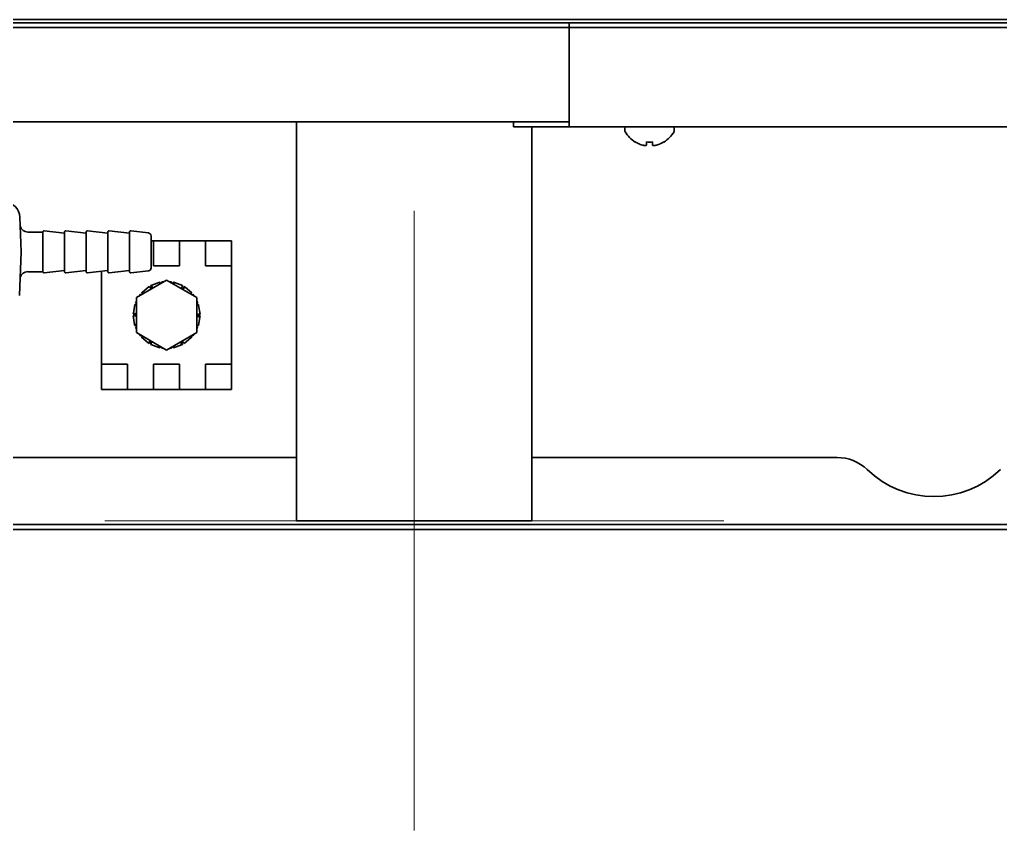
# Model space of a CAD drawing. Extents: x 6569 to 10251, y -294 to 3435.
# Drawn here: x 8734.3 to 8892.7, y 2454.7 to 2585.6 of the extents above; entities that cross this region are included whole.
import ezdxf

# ---------------------------------------------------------------- set-up
doc = ezdxf.new("R2010")
doc.units = 0
doc.header["$LTSCALE"] = 5
doc.layers.get('0').update_dxf_attribs({"linetype": 'CONTINUOUS', "lineweight": 0})
doc.layers.add('1', color=7, linetype='CONTINUOUS', true_color=0xffffff)

msp = doc.modelspace()

# ---------------------------------------------------------------- linework, layer by layer
at = {"color": 6}
for p, q in [((8798.06, 2554.73), (8798.06, 2454.73)), ((8748.06, 2504.73), (8848.06, 2504.73))]:
    msp.add_line(p, q, dxfattribs=at)
at = {"layer": '1', "color": 7, "linetype": 'Continuous', "lineweight": 35}
for p, q in [((9068.56, 2585.63), (8537.56, 2585.63)), ((8558.86, 2585.13), (8821.06, 2585.13)), ((8823.06, 2585.13), (8821.06, 2585.13)), ((8823.06, 2585.13), (8825.06, 2585.13)), ((8823.06, 2584.33), (8823.06, 2585.13)), ((8825.06, 2585.13), (9047.26, 2585.13)), ((8558.86, 2584.33), (8821.06, 2584.33)), ((8823.06, 2584.33), (8821.06, 2584.33)), ((8823.06, 2584.33), (8825.06, 2584.33)), ((8823.06, 2584.33), (8823.06, 2583.33)), ((8825.06, 2584.33), (9047.26, 2584.33)), ((8823.06, 2570.13), (8823.06, 2583.33)), ((8823.06, 2570.13), (8823.06, 2568.33)), ((8557.86, 2569.13), (8823.06, 2569.13)), ((8779.06, 2569.13), (8779.06, 2504.73)), ((8814.06, 2569.13), (8814.06, 2568.33)), ((8816.06, 2568.33), (8814.06, 2568.33)), ((8816.06, 2568.33), (8822.56, 2568.33)), ((8817.06, 2504.73), (8817.06, 2568.33)), ((8823.06, 2568.33), (8822.56, 2568.33)), ((8823.06, 2568.33), (9048.26, 2568.33)), ((8832.06, 2567.93), (8832.06, 2567.73)), ((8840.06, 2567.73), (8840.06, 2567.93)), ((8833.76, 2565.85), (8833.76, 2565.88)), ((8838.36, 2565.88), (8838.36, 2565.85)), ((8734.37, 2553.71), (8734.56, 2548.13)), ((8738.06, 2551.33), (8735.63, 2551.33)), ((8738.06, 2544.93), (8738.06, 2551.33)), ((8741.56, 2551.13), (8738.29, 2551.52)), ((8741.56, 2544.93), (8741.56, 2551.33)), ((8745.06, 2551.13), (8741.79, 2551.52)), ((8745.06, 2544.93), (8745.06, 2551.33)), ((8748.56, 2551.13), (8745.29, 2551.52)), ((8748.56, 2544.93), (8748.56, 2551.33)), ((8752.06, 2551.13), (8748.79, 2551.52)), ((8752.06, 2544.93), (8752.06, 2551.33)), ((8755.12, 2551.18), (8752.29, 2551.52)), ((8755.56, 2550.68), (8755.56, 2545.57)), ((8755.56, 2549.93), (8755.96, 2549.93)), ((8755.96, 2549.93), (8760.16, 2549.93)), ((8755.96, 2549.93), (8755.96, 2547.59)), ((8760.16, 2547.59), (8760.16, 2549.93)), ((8760.16, 2549.93), (8764.36, 2549.93)), ((8764.36, 2549.93), (8768.56, 2549.93)), ((8764.36, 2549.93), (8764.36, 2547.59)), ((8768.56, 2549.93), (8768.56, 2545.87)), ((8734.56, 2548.13), (8734.32, 2541.09)), ((8755.96, 2545.87), (8755.96, 2547.59)), ((8760.16, 2547.59), (8760.16, 2545.87)), ((8764.36, 2545.87), (8764.36, 2547.59)), ((8760.16, 2545.87), (8755.96, 2545.87)), ((8768.56, 2545.87), (8764.36, 2545.87)), ((8768.56, 2545.87), (8768.56, 2544.43)), ((8735.63, 2544.93), (8738.06, 2544.93)), ((8738.29, 2544.73), (8741.56, 2545.13)), ((8741.79, 2544.73), (8745.06, 2545.13)), ((8745.29, 2544.73), (8748.56, 2545.13)), ((8747.56, 2544.43), (8747.56, 2545)), ((8747.56, 2531.43), (8747.56, 2544.43)), ((8748.79, 2544.73), (8752.06, 2545.13)), ((8752.29, 2544.73), (8755.12, 2545.07)), ((8768.56, 2544.43), (8768.56, 2531.43)), ((8758.06, 2543.58), (8753.17, 2540.75)), ((8754.15, 2541.63), (8755.23, 2542.53)), ((8755.65, 2542.74), (8755.49, 2542.68)), ((8755.65, 2542.74), (8756.98, 2543.22)), ((8757.45, 2543.28), (8757.27, 2543.28)), ((8757.44, 2543.22), (8757.45, 2543.28)), ((8757.45, 2543.28), (8757.54, 2543.28)), ((8762.96, 2540.75), (8758.06, 2543.58)), ((8758.58, 2543.28), (8758.85, 2543.28)), ((8759.31, 2543.17), (8759.15, 2543.22)), ((8759.31, 2543.17), (8760.64, 2542.68)), ((8761.03, 2542.42), (8760.9, 2542.53)), ((8761.03, 2542.42), (8762.11, 2541.52)), ((8753.69, 2541.05), (8753.83, 2541.29)), ((8754.15, 2541.63), (8754.02, 2541.52)), ((8762.39, 2541.14), (8762.3, 2541.29)), ((8762.34, 2541.11), (8762.39, 2541.14)), ((8762.39, 2541.14), (8762.44, 2541.05)), ((8752.69, 2538.25), (8752.93, 2539.63)), ((8753.12, 2540.06), (8753.04, 2539.92)), ((8753.12, 2540.06), (8753.17, 2540.15)), ((8753.17, 2540.03), (8753.12, 2540.06)), ((8753.17, 2540.75), (8753.17, 2535.1)), ((8762.96, 2535.1), (8762.96, 2540.75)), ((8762.96, 2540.15), (8763.09, 2539.92)), ((8763.23, 2539.46), (8763.2, 2539.63)), ((8763.23, 2539.46), (8763.47, 2538.08)), ((8752.69, 2538.25), (8752.66, 2538.08)), ((8752.9, 2536.39), (8752.66, 2537.78)), ((8763.44, 2537.61), (8763.2, 2536.22)), ((8763.44, 2537.61), (8763.47, 2537.78)), ((8752.9, 2536.39), (8752.93, 2536.22)), ((8753.17, 2535.7), (8753.04, 2535.94)), ((8753.17, 2535.1), (8758.06, 2532.28)), ((8753.74, 2534.71), (8753.69, 2534.8)), ((8753.79, 2534.74), (8753.74, 2534.71)), ((8753.74, 2534.71), (8753.83, 2534.57)), ((8758.06, 2532.28), (8762.96, 2535.1)), ((8762.44, 2534.8), (8762.3, 2534.57)), ((8762.96, 2535.82), (8763.01, 2535.79)), ((8763.01, 2535.79), (8762.96, 2535.7)), ((8763.01, 2535.79), (8763.09, 2535.94)), ((8755.1, 2533.43), (8754.02, 2534.34)), ((8755.1, 2533.43), (8755.23, 2533.32)), ((8756.82, 2532.69), (8755.49, 2533.17)), ((8760.48, 2533.11), (8759.15, 2532.63)), ((8760.48, 2533.11), (8760.64, 2533.17)), ((8761.98, 2534.23), (8760.9, 2533.32)), ((8761.98, 2534.23), (8762.11, 2534.34)), ((8747.56, 2529.98), (8747.56, 2531.43)), ((8756.82, 2532.69), (8756.98, 2532.63)), ((8757.54, 2532.58), (8757.27, 2532.58)), ((8758.68, 2532.58), (8758.58, 2532.58)), ((8758.68, 2532.63), (8758.68, 2532.58)), ((8758.68, 2532.58), (8758.85, 2532.58)), ((8768.56, 2531.43), (8768.56, 2529.98)), ((8747.56, 2525.93), (8747.56, 2529.98)), ((8747.56, 2529.98), (8751.76, 2529.98)), ((8751.76, 2529.98), (8751.76, 2528.26)), ((8755.96, 2529.98), (8760.16, 2529.98)), ((8755.96, 2528.26), (8755.96, 2529.98)), ((8760.16, 2529.98), (8760.16, 2528.26)), ((8764.36, 2528.26), (8764.36, 2529.98)), ((8764.36, 2529.98), (8768.56, 2529.98)), ((8768.56, 2529.98), (8768.56, 2525.93)), ((8751.76, 2525.93), (8751.76, 2528.26)), ((8755.96, 2528.26), (8755.96, 2525.93)), ((8760.16, 2525.93), (8760.16, 2528.26)), ((8764.36, 2528.26), (8764.36, 2525.93)), ((8751.76, 2525.93), (8747.56, 2525.93)), ((8751.76, 2525.93), (8755.96, 2525.93)), ((8760.16, 2525.93), (8755.96, 2525.93)), ((8760.16, 2525.93), (8764.36, 2525.93)), ((8768.56, 2525.93), (8764.36, 2525.93)), ((8607.76, 2514.93), (8779.06, 2514.93)), ((8817.06, 2514.93), (8866.35, 2514.93)), ((8779.06, 2504.73), (8798.06, 2504.73)), ((8798.06, 2504.73), (8817.06, 2504.73)), ((8606.76, 2504.13), (9048.16, 2504.13)), ((8952.28, 2503.33), (8720.14, 2503.33))]:
    msp.add_line(p, q, dxfattribs=at)
for centre, radius, start, end in [((8832.46, 2567.93), 0.4, 90, 180), ((8832.46, 2567.73), 0.4, 180, 210.3012), ((8839.66, 2567.93), 0.4, 0, 90), ((8839.66, 2567.73), 0.4, 329.6988, 0), ((8836.26, 2569.95), 4.8, 210.3012, 238.6273), ((8835.87, 2569.95), 4.8, 301.3727, 329.6988), ((8731.87, 2553.63), 2.5, 2, 90), ((8738.26, 2551.33), 0.2, 83.0635, 180), ((8741.76, 2551.33), 0.2, 83.0635, 180), ((8745.26, 2551.33), 0.2, 83.0635, 180), ((8748.76, 2551.33), 0.2, 83.0635, 180), ((8752.26, 2551.33), 0.2, 83.0635, 180), ((8755.06, 2550.68), 0.5, 0, 83.0635), ((8755.06, 2545.57), 0.5, 276.9365, 0), ((8738.26, 2544.93), 0.2, 180, 276.9365), ((8741.76, 2544.93), 0.2, 180, 276.9365), ((8745.26, 2544.93), 0.2, 180, 276.9365), ((8748.76, 2544.93), 0.2, 180, 276.9365), ((8752.26, 2544.93), 0.2, 180, 276.9365), ((8866.35, 2507.93), 7, 46.0545, 90), ((8881.96, 2524.13), 15.5, 226.0545, 313.9455)]:
    msp.add_arc(centre, radius, start, end, dxfattribs=at)
for centre, major_axis, start_param, end_param in [((8735.63, 2552.58), (-1.25, -0.06), 0.201952, 1.53284), ((8735.63, 2543.68), (1.25, -0.08), 1.63369, 2.945746)]:
    msp.add_ellipse(centre, major_axis=major_axis, ratio=1, start_param=start_param, end_param=end_param, dxfattribs=at)
for points, knots in [([(8833.76, 2565.88), (8833.97, 2565.76), (8834.18, 2565.65), (8834.5, 2565.51), (8834.61, 2565.47), (8834.84, 2565.39), (8834.95, 2565.36), (8835.06, 2565.33)], [0, 0, 0, 0, 0.5, 0.5, 0.75, 0.75, 1, 1, 1, 1]), ([(8836.56, 2565.88), (8836.56, 2565.76), (8836.56, 2565.65), (8836.56, 2565.51), (8836.56, 2565.47), (8836.56, 2565.39), (8836.56, 2565.36), (8836.56, 2565.33)], [0, 0, 0, 0, 0.5, 0.5, 0.75, 0.75, 1, 1, 1, 1]), ([(8755.23, 2542.53), (8755.24, 2542.52), (8755.25, 2542.5), (8755.28, 2542.47), (8755.3, 2542.44), (8755.32, 2542.41), (8755.36, 2542.37), (8755.41, 2542.3), (8755.46, 2542.23), (8755.5, 2542.17), (8755.53, 2542.14), (8755.54, 2542.12), (8755.54, 2542.12)], [0, 0, 0, 0, 0.166251, 0.249377, 0.332502, 0.415628, 0.498754, 0.665005, 0.831256, 0.914382, 0.997507, 1, 1, 1, 1]), ([(8755.7, 2542.21), (8755.69, 2542.22), (8755.69, 2542.22), (8755.67, 2542.26), (8755.66, 2542.29), (8755.63, 2542.35), (8755.62, 2542.38), (8755.59, 2542.44), (8755.58, 2542.47), (8755.56, 2542.51), (8755.56, 2542.53), (8755.54, 2542.56), (8755.54, 2542.57), (8755.53, 2542.6), (8755.52, 2542.62), (8755.51, 2542.64), (8755.51, 2542.65), (8755.5, 2542.67), (8755.5, 2542.67), (8755.49, 2542.68)], [0, 0, 0, 0, 0.044546, 0.044546, 0.235637, 0.235637, 0.426728, 0.426728, 0.617818, 0.617818, 0.713364, 0.713364, 0.808909, 0.808909, 0.904455, 0.904455, 0.952227, 0.952227, 1, 1, 1, 1]), ([(8755.75, 2542.24), (8755.75, 2542.27), (8755.74, 2542.33), (8755.73, 2542.4), (8755.72, 2542.46), (8755.71, 2542.53), (8755.69, 2542.62), (8755.67, 2542.69), (8755.65, 2542.74)], [0, 0, 0, 0, 0.23829, 0.365242, 0.492194, 0.619145, 0.746097, 1, 1, 1, 1]), ([(8756.98, 2543.22), (8756.98, 2543.21), (8756.99, 2543.19), (8757, 2543.15), (8757.01, 2543.12), (8757.02, 2543.08), (8757.04, 2543.04), (8757.05, 2543.01), (8757.05, 2542.99)], [0, 0, 0, 0, 0.283161, 0.424742, 0.566323, 0.707903, 0.849484, 1, 1, 1, 1]), ([(8757.28, 2543.12), (8757.28, 2543.14), (8757.28, 2543.16), (8757.28, 2543.19), (8757.28, 2543.21), (8757.28, 2543.23), (8757.28, 2543.24), (8757.27, 2543.26), (8757.27, 2543.27), (8757.27, 2543.28)], [0, 0, 0, 0, 0.33218, 0.33218, 0.66609, 0.66609, 0.833045, 0.833045, 1, 1, 1, 1]), ([(8758.85, 2543.28), (8758.85, 2543.26), (8758.85, 2543.24), (8758.85, 2543.2), (8758.85, 2543.16), (8758.85, 2543.14), (8758.85, 2543.12), (8758.85, 2543.12)], [0, 0, 0, 0, 0.39973, 0.599594, 0.799459, 0.999324, 1, 1, 1, 1]), ([(8759.08, 2542.99), (8759.09, 2543.04), (8759.11, 2543.11), (8759.14, 2543.18), (8759.15, 2543.21), (8759.15, 2543.22)], [0, 0, 0, 0, 0.432608, 0.716304, 1, 1, 1, 1]), ([(8759.19, 2542.92), (8759.2, 2542.93), (8759.22, 2542.97), (8759.26, 2543.04), (8759.29, 2543.11), (8759.31, 2543.17)], [0, 0, 0, 0, 0.197197, 0.464798, 1, 1, 1, 1]), ([(8760.64, 2542.68), (8760.63, 2542.67), (8760.62, 2542.65), (8760.61, 2542.61), (8760.59, 2542.58), (8760.58, 2542.54), (8760.56, 2542.49), (8760.53, 2542.42), (8760.49, 2542.33), (8760.46, 2542.27), (8760.44, 2542.23), (8760.43, 2542.21), (8760.43, 2542.21)], [0, 0, 0, 0, 0.166251, 0.249377, 0.332502, 0.415628, 0.498754, 0.665005, 0.831256, 0.914382, 0.997507, 1, 1, 1, 1]), ([(8760.6, 2542.13), (8760.64, 2542.19), (8760.72, 2542.31), (8760.82, 2542.43), (8760.87, 2542.5), (8760.89, 2542.52), (8760.9, 2542.53)], [0, 0, 0, 0, 0.324406, 0.662203, 0.831102, 1, 1, 1, 1]), ([(8760.64, 2542.09), (8760.67, 2542.11), (8760.71, 2542.14), (8760.77, 2542.18), (8760.82, 2542.22), (8760.87, 2542.26), (8760.94, 2542.33), (8760.99, 2542.38), (8761.03, 2542.42)], [0, 0, 0, 0, 0.238328, 0.365273, 0.492218, 0.619164, 0.746109, 1, 1, 1, 1]), ([(8753.83, 2541.29), (8753.84, 2541.28), (8753.86, 2541.27), (8753.89, 2541.24), (8753.92, 2541.22), (8753.94, 2541.21), (8753.96, 2541.2), (8753.96, 2541.2)], [0, 0, 0, 0, 0.39973, 0.599594, 0.799459, 0.999324, 1, 1, 1, 1]), ([(8754.18, 2541.34), (8754.15, 2541.37), (8754.1, 2541.43), (8754.05, 2541.48), (8754.03, 2541.51), (8754.02, 2541.52)], [0, 0, 0, 0, 0.432608, 0.716304, 1, 1, 1, 1]), ([(8754.3, 2541.4), (8754.3, 2541.42), (8754.28, 2541.45), (8754.23, 2541.52), (8754.19, 2541.58), (8754.15, 2541.63)], [0, 0, 0, 0, 0.197197, 0.464798, 1, 1, 1, 1]), ([(8762.11, 2541.52), (8762.1, 2541.51), (8762.08, 2541.49), (8762.06, 2541.46), (8762.03, 2541.43), (8762.01, 2541.4), (8761.98, 2541.37), (8761.96, 2541.35), (8761.94, 2541.34)], [0, 0, 0, 0, 0.283161, 0.424742, 0.566323, 0.707903, 0.849484, 1, 1, 1, 1]), ([(8762.17, 2541.2), (8762.19, 2541.21), (8762.2, 2541.22), (8762.23, 2541.24), (8762.24, 2541.25), (8762.26, 2541.26), (8762.27, 2541.27), (8762.29, 2541.28), (8762.29, 2541.28), (8762.3, 2541.29)], [0, 0, 0, 0, 0.33218, 0.33218, 0.66609, 0.66609, 0.833045, 0.833045, 1, 1, 1, 1]), ([(8752.93, 2539.63), (8752.95, 2539.63), (8752.97, 2539.63), (8753.01, 2539.62), (8753.04, 2539.61), (8753.08, 2539.6), (8753.12, 2539.59), (8753.16, 2539.58), (8753.17, 2539.58)], [0, 0, 0, 0, 0.283161, 0.424742, 0.566323, 0.707903, 0.849484, 1, 1, 1, 1]), ([(8753.17, 2539.85), (8753.16, 2539.85), (8753.12, 2539.87), (8753.07, 2539.9), (8753.05, 2539.91), (8753.04, 2539.92)], [0, 0, 0, 0, 0.203864, 0.601932, 1, 1, 1, 1]), ([(8762.95, 2539.44), (8762.97, 2539.44), (8763.01, 2539.44), (8763.1, 2539.45), (8763.17, 2539.46), (8763.23, 2539.46)], [0, 0, 0, 0, 0.197164, 0.464776, 1, 1, 1, 1]), ([(8763.09, 2539.92), (8763.08, 2539.91), (8763.06, 2539.9), (8763.02, 2539.88), (8762.99, 2539.86), (8762.97, 2539.85), (8762.96, 2539.85), (8762.96, 2539.85)], [0, 0, 0, 0, 0.39973, 0.599594, 0.799459, 0.999324, 1, 1, 1, 1]), ([(8762.96, 2539.58), (8762.97, 2539.58), (8762.98, 2539.59), (8763.01, 2539.59), (8763.03, 2539.6), (8763.06, 2539.6), (8763.08, 2539.61), (8763.11, 2539.61), (8763.13, 2539.62), (8763.15, 2539.62), (8763.16, 2539.63), (8763.18, 2539.63), (8763.19, 2539.63), (8763.2, 2539.63)], [0, 0, 0, 0, 0.181594, 0.181594, 0.386196, 0.386196, 0.590797, 0.590797, 0.795399, 0.795399, 0.897699, 0.897699, 1, 1, 1, 1]), ([(8753.16, 2538.02), (8753.08, 2538.03), (8752.94, 2538.04), (8752.79, 2538.06), (8752.7, 2538.07), (8752.67, 2538.07), (8752.66, 2538.08)], [0, 0, 0, 0, 0.324406, 0.662203, 0.831102, 1, 1, 1, 1]), ([(8752.66, 2537.78), (8752.67, 2537.78), (8752.69, 2537.78), (8752.73, 2537.79), (8752.77, 2537.79), (8752.81, 2537.8), (8752.87, 2537.8), (8752.94, 2537.81), (8753.03, 2537.82), (8753.11, 2537.83), (8753.15, 2537.83), (8753.17, 2537.84), (8753.17, 2537.84)], [0, 0, 0, 0, 0.166251, 0.249377, 0.332502, 0.415628, 0.498754, 0.665005, 0.831256, 0.914382, 0.997507, 1, 1, 1, 1]), ([(8753.17, 2538.08), (8753.14, 2538.09), (8753.09, 2538.11), (8753.02, 2538.14), (8752.97, 2538.17), (8752.9, 2538.19), (8752.82, 2538.22), (8752.74, 2538.24), (8752.69, 2538.25)], [0, 0, 0, 0, 0.23829, 0.365242, 0.492194, 0.619145, 0.746097, 1, 1, 1, 1]), ([(8763.47, 2538.08), (8763.46, 2538.07), (8763.43, 2538.07), (8763.39, 2538.07), (8763.36, 2538.06), (8763.32, 2538.06), (8763.26, 2538.05), (8763.18, 2538.04), (8763.1, 2538.03), (8763.02, 2538.02), (8762.98, 2538.02), (8762.96, 2538.02), (8762.96, 2538.02)], [0, 0, 0, 0, 0.166251, 0.249377, 0.332502, 0.415628, 0.498754, 0.665005, 0.831256, 0.914382, 0.997507, 1, 1, 1, 1]), ([(8762.96, 2537.77), (8762.99, 2537.76), (8763.04, 2537.74), (8763.1, 2537.71), (8763.16, 2537.69), (8763.22, 2537.66), (8763.31, 2537.64), (8763.39, 2537.62), (8763.44, 2537.61)], [0, 0, 0, 0, 0.238328, 0.365273, 0.492218, 0.619164, 0.746109, 1, 1, 1, 1]), ([(8762.97, 2537.84), (8763.05, 2537.83), (8763.19, 2537.81), (8763.34, 2537.79), (8763.43, 2537.78), (8763.46, 2537.78), (8763.47, 2537.78)], [0, 0, 0, 0, 0.324406, 0.662203, 0.831102, 1, 1, 1, 1]), ([(8753.17, 2536.41), (8753.16, 2536.41), (8753.12, 2536.41), (8753.03, 2536.4), (8752.96, 2536.4), (8752.9, 2536.39)], [0, 0, 0, 0, 0.197197, 0.464798, 1, 1, 1, 1]), ([(8753.17, 2536.27), (8753.16, 2536.27), (8753.14, 2536.27), (8753.11, 2536.26), (8753.1, 2536.26), (8753.07, 2536.25), (8753.05, 2536.24), (8753.02, 2536.24), (8753, 2536.23), (8752.98, 2536.23), (8752.97, 2536.23), (8752.95, 2536.22), (8752.94, 2536.22), (8752.93, 2536.22)], [0, 0, 0, 0, 0.181594, 0.181594, 0.386196, 0.386196, 0.590797, 0.590797, 0.795399, 0.795399, 0.897699, 0.897699, 1, 1, 1, 1]), ([(8763.2, 2536.22), (8763.18, 2536.22), (8763.16, 2536.23), (8763.12, 2536.24), (8763.09, 2536.24), (8763.05, 2536.25), (8763, 2536.26), (8762.97, 2536.27), (8762.96, 2536.27)], [0, 0, 0, 0, 0.283161, 0.424742, 0.566323, 0.707903, 0.849484, 1, 1, 1, 1]), ([(8753.04, 2535.94), (8753.05, 2535.94), (8753.07, 2535.95), (8753.1, 2535.97), (8753.14, 2535.99), (8753.16, 2536), (8753.17, 2536.01), (8753.17, 2536.01)], [0, 0, 0, 0, 0.39973, 0.599594, 0.799459, 0.999324, 1, 1, 1, 1]), ([(8753.96, 2534.65), (8753.94, 2534.64), (8753.93, 2534.63), (8753.9, 2534.61), (8753.89, 2534.6), (8753.86, 2534.59), (8753.86, 2534.59), (8753.84, 2534.58), (8753.83, 2534.57), (8753.83, 2534.57)], [0, 0, 0, 0, 0.33218, 0.33218, 0.66609, 0.66609, 0.833045, 0.833045, 1, 1, 1, 1]), ([(8754.02, 2534.34), (8754.03, 2534.35), (8754.04, 2534.36), (8754.07, 2534.39), (8754.1, 2534.42), (8754.12, 2534.45), (8754.15, 2534.48), (8754.17, 2534.5), (8754.18, 2534.52)], [0, 0, 0, 0, 0.283161, 0.424742, 0.566323, 0.707903, 0.849484, 1, 1, 1, 1]), ([(8761.82, 2534.45), (8761.83, 2534.44), (8761.85, 2534.4), (8761.9, 2534.33), (8761.94, 2534.27), (8761.98, 2534.23)], [0, 0, 0, 0, 0.197164, 0.464776, 1, 1, 1, 1]), ([(8761.94, 2534.52), (8761.98, 2534.48), (8762.03, 2534.43), (8762.08, 2534.37), (8762.1, 2534.35), (8762.11, 2534.34)], [0, 0, 0, 0, 0.432608, 0.716304, 1, 1, 1, 1]), ([(8762.3, 2534.57), (8762.29, 2534.57), (8762.27, 2534.59), (8762.24, 2534.61), (8762.21, 2534.63), (8762.18, 2534.64), (8762.17, 2534.65), (8762.17, 2534.65)], [0, 0, 0, 0, 0.39973, 0.599594, 0.799459, 0.999324, 1, 1, 1, 1]), ([(8762.96, 2536.01), (8762.97, 2536), (8763, 2535.98), (8763.05, 2535.96), (8763.08, 2535.94), (8763.09, 2535.94)], [0, 0, 0, 0, 0.203864, 0.601932, 1, 1, 1, 1]), ([(8755.48, 2533.76), (8755.46, 2533.75), (8755.42, 2533.71), (8755.36, 2533.67), (8755.31, 2533.63), (8755.26, 2533.59), (8755.19, 2533.53), (8755.13, 2533.47), (8755.1, 2533.43)], [0, 0, 0, 0, 0.23829, 0.365242, 0.492194, 0.619145, 0.746097, 1, 1, 1, 1]), ([(8755.53, 2533.72), (8755.49, 2533.66), (8755.4, 2533.54), (8755.31, 2533.43), (8755.26, 2533.35), (8755.24, 2533.33), (8755.23, 2533.32)], [0, 0, 0, 0, 0.324406, 0.662203, 0.831102, 1, 1, 1, 1]), ([(8755.49, 2533.17), (8755.5, 2533.18), (8755.51, 2533.2), (8755.52, 2533.24), (8755.54, 2533.27), (8755.55, 2533.31), (8755.57, 2533.36), (8755.6, 2533.44), (8755.64, 2533.52), (8755.67, 2533.58), (8755.69, 2533.62), (8755.7, 2533.64), (8755.7, 2533.64)], [0, 0, 0, 0, 0.166251, 0.249377, 0.332502, 0.415628, 0.498754, 0.665005, 0.831256, 0.914382, 0.997507, 1, 1, 1, 1]), ([(8756.93, 2532.93), (8756.93, 2532.92), (8756.91, 2532.88), (8756.87, 2532.81), (8756.84, 2532.74), (8756.82, 2532.69)], [0, 0, 0, 0, 0.197197, 0.464798, 1, 1, 1, 1]), ([(8757.05, 2532.86), (8757.04, 2532.81), (8757.01, 2532.75), (8756.99, 2532.67), (8756.98, 2532.64), (8756.98, 2532.63)], [0, 0, 0, 0, 0.432608, 0.716304, 1, 1, 1, 1]), ([(8759.15, 2532.63), (8759.15, 2532.64), (8759.14, 2532.66), (8759.13, 2532.7), (8759.12, 2532.74), (8759.11, 2532.77), (8759.09, 2532.82), (8759.08, 2532.85), (8759.08, 2532.86)], [0, 0, 0, 0, 0.283161, 0.424742, 0.566323, 0.707903, 0.849484, 1, 1, 1, 1]), ([(8760.38, 2533.61), (8760.38, 2533.58), (8760.39, 2533.53), (8760.4, 2533.45), (8760.41, 2533.39), (8760.42, 2533.33), (8760.44, 2533.24), (8760.46, 2533.16), (8760.48, 2533.11)], [0, 0, 0, 0, 0.238328, 0.365273, 0.492218, 0.619164, 0.746109, 1, 1, 1, 1]), ([(8760.43, 2533.64), (8760.44, 2533.64), (8760.44, 2533.63), (8760.46, 2533.59), (8760.47, 2533.56), (8760.5, 2533.5), (8760.51, 2533.47), (8760.54, 2533.41), (8760.55, 2533.39), (8760.57, 2533.34), (8760.57, 2533.33), (8760.58, 2533.3), (8760.59, 2533.28), (8760.6, 2533.25), (8760.61, 2533.23), (8760.62, 2533.21), (8760.62, 2533.2), (8760.63, 2533.19), (8760.63, 2533.18), (8760.64, 2533.17)], [0, 0, 0, 0, 0.044546, 0.044546, 0.235637, 0.235637, 0.426728, 0.426728, 0.617818, 0.617818, 0.713364, 0.713364, 0.808909, 0.808909, 0.904455, 0.904455, 0.952227, 0.952227, 1, 1, 1, 1]), ([(8760.9, 2533.32), (8760.89, 2533.33), (8760.88, 2533.35), (8760.85, 2533.38), (8760.83, 2533.41), (8760.8, 2533.44), (8760.77, 2533.49), (8760.72, 2533.55), (8760.67, 2533.62), (8760.63, 2533.68), (8760.6, 2533.71), (8760.59, 2533.73), (8760.59, 2533.73)], [0, 0, 0, 0, 0.166251, 0.249377, 0.332502, 0.415628, 0.498754, 0.665005, 0.831256, 0.914382, 0.997507, 1, 1, 1, 1]), ([(8757.27, 2532.58), (8757.27, 2532.59), (8757.28, 2532.61), (8757.28, 2532.65), (8757.28, 2532.69), (8757.28, 2532.72), (8757.28, 2532.73), (8757.28, 2532.73)], [0, 0, 0, 0, 0.39973, 0.599594, 0.799459, 0.999324, 1, 1, 1, 1]), ([(8758.85, 2532.73), (8758.85, 2532.72), (8758.85, 2532.68), (8758.85, 2532.62), (8758.85, 2532.59), (8758.85, 2532.58)], [0, 0, 0, 0, 0.203864, 0.601932, 1, 1, 1, 1])]:
    msp.add_open_spline(points, degree=3, knots=knots, dxfattribs=at)
for points in [[(8835.06, 2565.33), (8835.09, 2565.33), (8835.14, 2565.32), (8835.21, 2565.32), (8835.28, 2565.31), (8835.35, 2565.31), (8835.42, 2565.32), (8835.49, 2565.32), (8835.54, 2565.33), (8835.56, 2565.33)], [(8835.56, 2565.33), (8835.56, 2565.34), (8835.56, 2565.37), (8835.56, 2565.42), (8835.56, 2565.48), (8835.56, 2565.54), (8835.56, 2565.61), (8835.56, 2565.68), (8835.56, 2565.77), (8835.56, 2565.84), (8835.56, 2565.88)], [(8835.56, 2565.88), (8835.73, 2565.86), (8836.06, 2565.84), (8836.4, 2565.86), (8836.56, 2565.88)], [(8836.56, 2565.33), (8836.59, 2565.33), (8836.64, 2565.32), (8836.72, 2565.32), (8836.79, 2565.31), (8836.86, 2565.31), (8836.93, 2565.32), (8837, 2565.32), (8837.04, 2565.33), (8837.06, 2565.33)], [(8837.06, 2565.33), (8837.12, 2565.34), (8837.23, 2565.37), (8837.39, 2565.42), (8837.55, 2565.48), (8837.7, 2565.54), (8837.85, 2565.61), (8838.01, 2565.68), (8838.18, 2565.77), (8838.3, 2565.84), (8838.36, 2565.88)]]:
    msp.add_open_spline(points, degree=3, dxfattribs=at)

doc.saveas('drawing.dxf')
